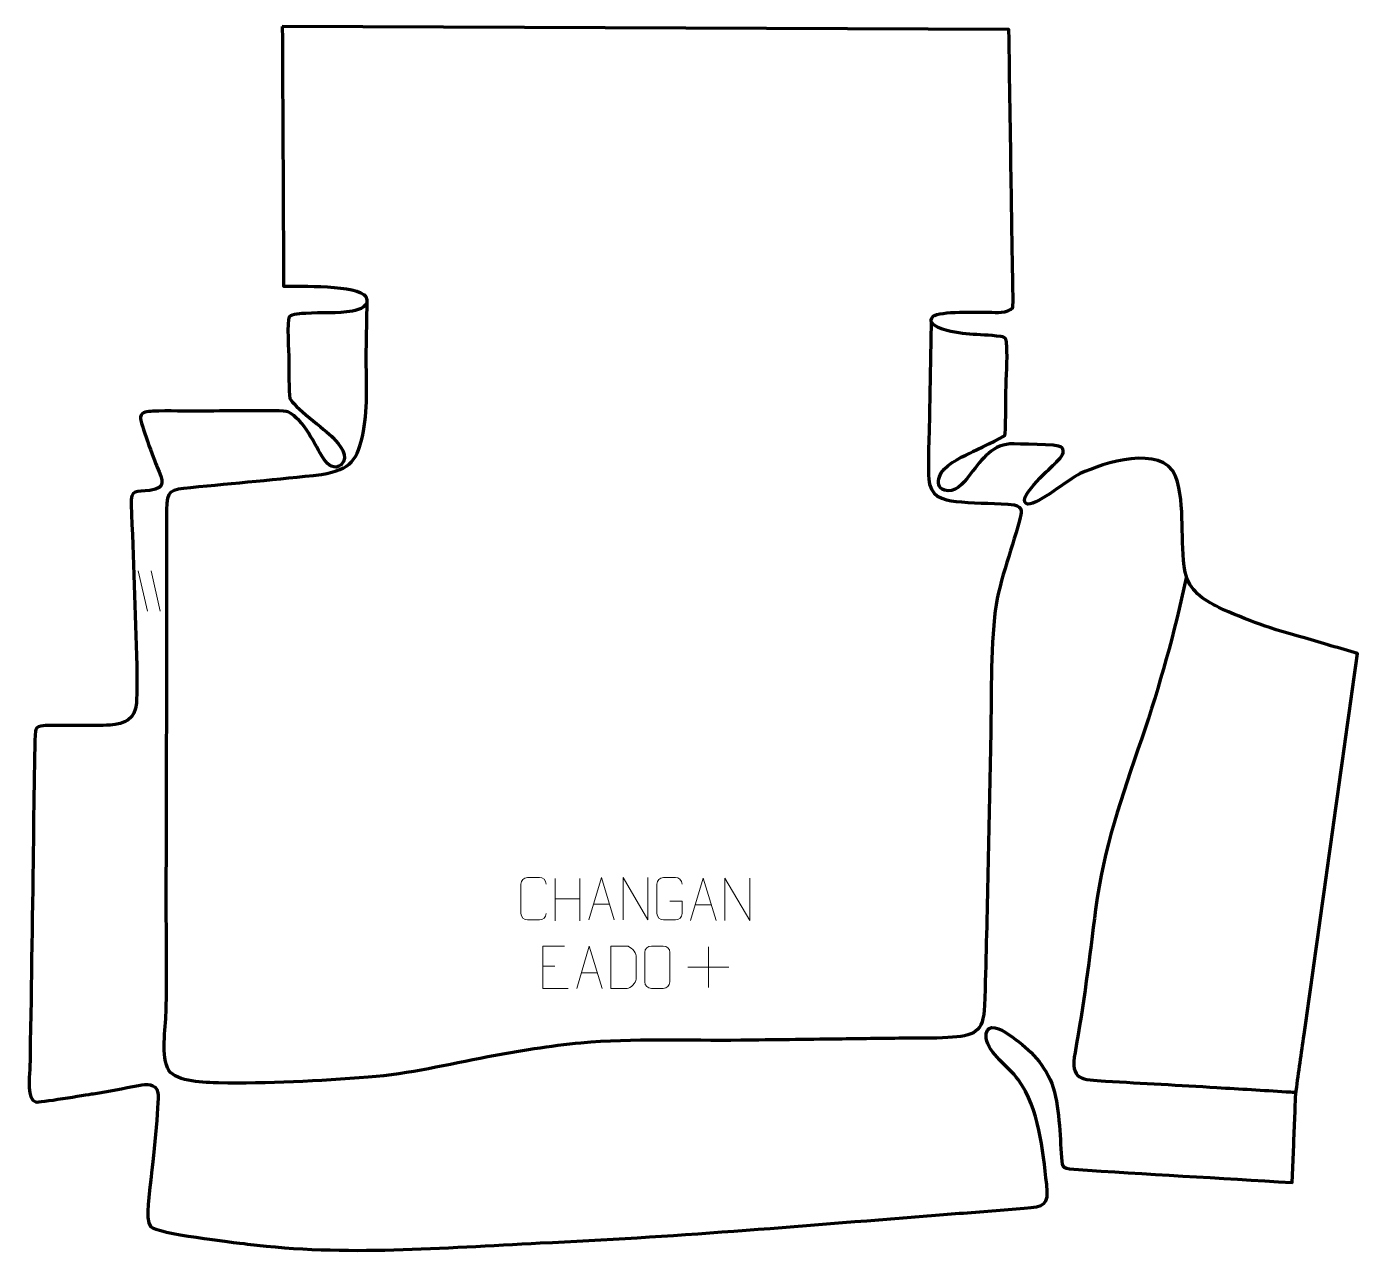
# Model space of a CAD drawing. Header units: millimetres. Extents: x 1270 to 2053, y 119 to 843.
import ezdxf

# ---------------------------------------------------------------- set-up
doc = ezdxf.new("R2010")
doc.units = ezdxf.units.MM
doc.header["$MEASUREMENT"] = 0
doc.layers.add('layer 2', color=7, linetype='Continuous')
doc.layers.add('layer 3', color=7, linetype='Continuous')

msp = doc.modelspace()

# ---------------------------------------------------------------- linework, layer by layer
at = {"layer": 'layer 2', "color": 142, "lineweight": 158}
for points, knots in [([(1802.1254, 669.0828), (1801.7971, 650.0455), (1801.4687, 631.0082), (1801.1403, 611.9709), (1801.1403, 611.9709), (1800.9994, 604.3105), (1799.8149, 579.3891), (1801.1743, 573.5911), (1801.1743, 573.5911), (1803.3284, 564.4046), (1812.04, 563.881), (1819.9126, 563.0191), (1819.9126, 563.0191), (1830.0914, 562.0067), (1841.099, 562.532), (1850.8904, 561.2585), (1850.8904, 561.2585), (1856.6408, 560.1462), (1855.1837, 556.8843), (1854.0359, 552.1387), (1854.0359, 552.1387), (1849.1569, 533.1922), (1841.358, 514.8274), (1839.3792, 495.2368), (1839.3792, 495.2368), (1836.9409, 469.2817), (1837.6496, 441.8292), (1837.0283, 415.6271), (1837.0283, 415.6271), (1835.8628, 366.0363), (1835.1211, 316.4348), (1833.5439, 266.8543), (1833.5439, 266.8543), (1832.8532, 250.6072), (1827.5114, 248.8102), (1811.9408, 247.894), (1811.9408, 247.894), (1803.5474, 247.4), (1794.0416, 247.6159), (1785.5123, 247.5081), (1785.5123, 247.5081), (1772.791, 247.3472), (1760.0697, 247.1869), (1747.3484, 247.0262), (1747.3484, 247.0262), (1728.2664, 246.7852), (1709.1846, 246.5444), (1690.1026, 246.3035), (1690.1026, 246.3035), (1659.3315, 245.9995), (1626.5727, 247.3289), (1596.072, 244.6898), (1596.072, 244.6898), (1578.227, 243.1042), (1559.0119, 239.6357), (1541.2975, 236.5032), (1541.2975, 236.5032), (1517.281, 231.9907), (1495.6127, 226.5061), (1470.998, 224.5748), (1470.998, 224.5748), (1442.3766, 222.3556), (1411.5277, 220.6775), (1382.8584, 221.2474), (1382.8584, 221.2474), (1375.344, 221.3968), (1358.1978, 221.6148), (1353.6445, 228.5798), (1353.6445, 228.5798), (1348.8894, 236.5975), (1351.7571, 253.1692), (1352.006, 262.7629), (1352.006, 262.7629), (1352.5861, 285.1305), (1352.0749, 307.9842), (1352.1139, 330.4336), (1352.1139, 330.4336), (1352.248, 406.4094), (1352.616, 482.3918), (1352.4687, 558.3671), (1352.4687, 558.3671), (1352.4456, 570.2976), (1354.6465, 570.4053), (1366.4985, 571.5851), (1366.4985, 571.5851), (1392.1121, 574.1082), (1417.8913, 576.3388), (1443.4575, 579.161), (1443.4575, 579.161), (1461.1417, 582.5607), (1464.6547, 587.2336), (1468.1583, 604.6377), (1468.1583, 604.6377), (1470.9534, 619.1391), (1469.5751, 636.8263), (1469.802, 651.8468), (1469.802, 651.8468), (1469.9467, 661.4275), (1470.121, 671.0074), (1470.2899, 680.5876)], [0, 0, 0, 0, 0.03846154, 0.03846154, 0.03846154, 0.03846154, 0.07692308, 0.07692308, 0.07692308, 0.07692308, 0.11538462, 0.11538462, 0.11538462, 0.11538462, 0.15384615, 0.15384615, 0.15384615, 0.15384615, 0.19230769, 0.19230769, 0.19230769, 0.19230769, 0.23076923, 0.23076923, 0.23076923, 0.23076923, 0.26923077, 0.26923077, 0.26923077, 0.26923077, 0.30769231, 0.30769231, 0.30769231, 0.30769231, 0.34615385, 0.34615385, 0.34615385, 0.34615385, 0.38461538, 0.38461538, 0.38461538, 0.38461538, 0.42307692, 0.42307692, 0.42307692, 0.42307692, 0.46153846, 0.46153846, 0.46153846, 0.46153846, 0.5, 0.5, 0.5, 0.5, 0.53846154, 0.53846154, 0.53846154, 0.53846154, 0.57692308, 0.57692308, 0.57692308, 0.57692308, 0.61538462, 0.61538462, 0.61538462, 0.61538462, 0.65384615, 0.65384615, 0.65384615, 0.65384615, 0.69230769, 0.69230769, 0.69230769, 0.69230769, 0.73076923, 0.73076923, 0.73076923, 0.73076923, 0.76923077, 0.76923077, 0.76923077, 0.76923077, 0.80769231, 0.80769231, 0.80769231, 0.80769231, 0.84615385, 0.84615385, 0.84615385, 0.84615385, 0.88461538, 0.88461538, 0.88461538, 0.88461538, 0.92307692, 0.92307692, 0.92307692, 0.92307692, 1, 1, 1, 1]), ([(1952.2124, 518.4219), (1945.1217, 485.4147), (1936.8038, 455.785), (1926.0014, 423.8172), (1926.0014, 423.8172), (1914.095, 388.8614), (1903.7411, 360.3435), (1898.8996, 323.2331), (1898.8996, 323.2331), (1895.302, 295.1558), (1891.9047, 267.0339), (1886.8013, 239.1797), (1886.8013, 239.1797), (1883.7731, 222.6524), (1890.713, 223.1963), (1904.7843, 222.3276), (1904.7843, 222.3276), (1926.5684, 220.996), (1948.3829, 219.8729), (1970.185, 218.5399), (1970.185, 218.5399), (1983.8229, 217.7061), (1997.4607, 216.8723), (2011.0986, 216.0384), (2011.0986, 216.0384), (2012.6843, 215.9414), (2014.2701, 215.8445), (2015.8559, 215.7475), (2015.8559, 215.7475), (2015.8559, 215.7475), (2016.8074, 215.6893), (2016.8074, 215.6893)], [0, 0, 0, 0, 0.11111111, 0.11111111, 0.11111111, 0.11111111, 0.22222222, 0.22222222, 0.22222222, 0.22222222, 0.33333333, 0.33333333, 0.33333333, 0.33333333, 0.44444444, 0.44444444, 0.44444444, 0.44444444, 0.55555556, 0.55555556, 0.55555556, 0.55555556, 0.66666667, 0.66666667, 0.66666667, 0.66666667, 0.77777778, 0.77777778, 0.77777778, 0.77777778, 1, 1, 1, 1])]:
    msp.add_open_spline(points, degree=3, knots=knots, dxfattribs=at)
at = {"layer": 'layer 3', "color": 242, "lineweight": 158}
msp.add_open_spline([(1420.3842, 842.7161), (1420.3842, 842.7161), (1847.8925, 840.9521), (1847.8925, 840.9521), (1847.8925, 840.9521), (1848.3567, 810.1851), (1848.8209, 779.4181), (1849.285, 748.6511), (1849.285, 748.6511), (1849.4716, 736.2809), (1849.6583, 723.9107), (1849.8449, 711.5404), (1849.8449, 711.5404), (1849.9088, 707.5612), (1850.6122, 678.3826), (1850.1632, 677.3932), (1850.1632, 677.3932), (1846.9364, 673.768), (1840.6055, 674.625), (1836.2022, 674.7085), (1836.2022, 674.7085), (1830.3734, 674.6952), (1806.8619, 675.4287), (1803.3169, 672.2563), (1803.3169, 672.2563), (1800.3469, 669.5987), (1803.6199, 666.8244), (1806.2874, 665.6788), (1806.2874, 665.6788), (1820.6461, 660.3751), (1829.1065, 662.2514), (1843.1427, 660.3513), (1843.1427, 660.3513), (1846.5745, 659.8867), (1846.3241, 658.4918), (1846.5947, 654.8847), (1846.5947, 654.8847), (1847.1373, 646.4767), (1846.2964, 636.5637), (1846.1428, 627.9349), (1846.1428, 627.9349), (1846.1032, 624.952), (1845.9942, 602.9349), (1845.5384, 602.1953), (1845.5384, 602.1953), (1844.8386, 601.0598), (1827.9649, 593.417), (1824.8092, 591.8292), (1824.8092, 591.8292), (1819.0212, 588.9168), (1809.1546, 584.3129), (1806.9734, 577.7937), (1806.9734, 577.7937), (1806.1172, 574.5402), (1806.0966, 571.2685), (1809.9167, 569.9147), (1809.9167, 569.9147), (1815.7244, 567.8565), (1821.2241, 574.2409), (1824.3265, 578.1668), (1824.3265, 578.1668), (1830.7787, 586.4704), (1837.0413, 596.4021), (1848.5228, 597.1411), (1848.5228, 597.1411), (1852.8159, 597.2248), (1876.7361, 597.0537), (1878.8884, 595.3727), (1878.8884, 595.3727), (1881.2466, 592.2834), (1878.6415, 589.3691), (1876.3688, 587.0309), (1876.3688, 587.0309), (1875.7476, 586.3918), (1875.093, 585.7761), (1874.4469, 585.1621), (1874.4469, 585.1621), (1871.7293, 582.5583), (1850.5569, 563.5543), (1859.0744, 561.7958), (1859.0744, 561.7958), (1865.7029, 561.7341), (1882.2318, 576.0097), (1889.7782, 579.692), (1889.7782, 579.692), (1903.5352, 586.0213), (1937.5627, 597.1963), (1945.9666, 578.2553), (1945.9666, 578.2553), (1952.0935, 560.3954), (1948.2104, 539.8049), (1951.6674, 521.6705), (1951.6674, 521.6705), (1953.7213, 510.8965), (1962.2465, 505.5587), (1971.3988, 500.9729), (1971.3988, 500.9729), (1978.4292, 497.4502), (1988.0084, 493.9394), (1995.5071, 491.0835), (1995.5071, 491.0835), (2003.469, 488.0512), (2013.5042, 485.4792), (2021.8345, 483.0292), (2021.8345, 483.0292), (2032.1956, 479.982), (2042.5573, 476.9373), (2052.918, 473.8891), (2052.918, 473.8891), (2042.4626, 399.1305), (2032.0073, 324.3719), (2021.5519, 249.6134), (2021.5519, 249.6134), (2020.0173, 238.6407), (2018.3842, 227.6087), (2016.9501, 216.631), (2016.9501, 216.631), (2016.3365, 211.9342), (2016.3267, 204.5624), (2016.1114, 199.5738), (2016.1114, 199.5738), (2015.5931, 187.5662), (2015.0741, 175.5585), (2014.5555, 163.5509), (2014.5555, 163.5509), (2014.5555, 163.5509), (2014.5146, 162.6029), (2014.5146, 162.6029), (2014.5146, 162.6029), (1971.6826, 165.2092), (1928.8507, 167.6651), (1886.0252, 170.3976), (1886.0252, 170.3976), (1878.2744, 170.8921), (1879.3084, 172.1148), (1878.6946, 179.9249), (1878.6946, 179.9249), (1877.6448, 193.2851), (1877.5787, 210.9218), (1872.1466, 223.1346), (1872.1466, 223.1346), (1866.2871, 235.7906), (1857.0994, 243.6646), (1845.6045, 251.1034), (1845.6045, 251.1034), (1840.8361, 254.1893), (1833.5758, 256.218), (1834.5575, 247.5523), (1834.5575, 247.5523), (1836.0236, 238.4306), (1847.6622, 230.8752), (1853.3498, 223.204), (1853.3498, 223.204), (1865.9561, 205.4338), (1867.6466, 182.3798), (1870.1366, 161.3823), (1870.1366, 161.3823), (1871.5752, 148.8906), (1868.7758, 148.6571), (1856.9243, 147.4945), (1856.9243, 147.4945), (1844.4016, 146.2661), (1831.4362, 145.4913), (1818.8426, 144.498), (1818.8426, 144.498), (1812.5238, 143.9997), (1806.205, 143.5012), (1799.8862, 143.0029), (1799.8862, 143.0029), (1723.8302, 136.9724), (1648.4515, 130.4733), (1572.1808, 127.0358), (1572.1808, 127.0358), (1514.1385, 124.3482), (1458.0077, 119.1569), (1399.9311, 126.4276), (1399.9311, 126.4276), (1391.1815, 127.5109), (1346.895, 132.5114), (1342.7809, 136.7418), (1342.7809, 136.7418), (1339.3228, 141.2175), (1342.4447, 157.861), (1343.0591, 164.1306), (1343.0591, 164.1306), (1343.8357, 172.0668), (1348.0604, 210.4856), (1347.2288, 215.3581), (1347.2288, 215.3581), (1345.7446, 221.2232), (1340.8198, 220.7194), (1335.8329, 219.773), (1335.8329, 219.773), (1326.7548, 218.0317), (1318.3556, 216.2929), (1309.1713, 214.8933), (1309.1713, 214.8933), (1304.841, 214.2149), (1277.0171, 209.54), (1275.3237, 210.0018), (1275.3237, 210.0018), (1269.9531, 211.4667), (1271.6991, 224.4469), (1271.7913, 228.8937), (1271.7913, 228.8937), (1272.6876, 272.3933), (1273.1961, 315.9492), (1273.9001, 359.459), (1273.9001, 359.459), (1274.0297, 367.7716), (1274.3657, 426.8954), (1275.3945, 429.1477), (1275.3945, 429.1477), (1276.6925, 431.9896), (1282.1437, 431.4577), (1284.8551, 431.5212), (1284.8551, 431.5212), (1295.9916, 431.7348), (1308.1696, 431.1245), (1319.0891, 431.7627), (1319.0891, 431.7627), (1327.3937, 432.2479), (1334.0684, 435.2535), (1334.5232, 444.6622), (1334.5232, 444.6622), (1334.8376, 451.1658), (1334.9959, 459.8945), (1334.7636, 466.7054), (1334.7636, 466.7054), (1333.6847, 498.3279), (1332.8211, 529.9694), (1331.4694, 561.5809), (1331.4694, 561.5809), (1331.2791, 570.7397), (1334.2742, 568.8419), (1342.4258, 569.7869), (1342.4258, 569.7869), (1352.7141, 571.2926), (1349.8134, 575.6518), (1346.8133, 583.4582), (1346.8133, 583.4582), (1345.0147, 588.1583), (1336.5765, 609.6295), (1336.9745, 613.018), (1336.9745, 613.018), (1337.3613, 616.3127), (1341.4101, 616.2768), (1344.1675, 616.401), (1344.1675, 616.401), (1353.5804, 616.7769), (1363.7348, 616.4035), (1373.2685, 616.4301), (1373.2685, 616.4301), (1379.7315, 616.4684), (1421.2498, 617.3005), (1423.5832, 616.1333), (1423.5832, 616.1333), (1433.7574, 611.0436), (1438.9792, 597.1885), (1444.9867, 588.0685), (1444.9867, 588.0685), (1447.352, 584.5513), (1451.0195, 581.7926), (1455.0884, 584.9219), (1455.0884, 584.9219), (1460.1478, 589.56), (1453.805, 597.1775), (1450.319, 600.7688), (1450.319, 600.7688), (1445.88, 605.342), (1426.1581, 619.9051), (1424.8965, 623.9068), (1424.8965, 623.9068), (1424.0472, 627.877), (1424.3782, 641.8338), (1424.3022, 646.8477), (1424.3022, 646.8477), (1424.1979, 650.8792), (1422.9452, 669.595), (1424.463, 671.872), (1424.463, 671.872), (1425.7766, 673.8427), (1431.9858, 673.8658), (1434.1812, 673.9991), (1434.1812, 673.9991), (1443.2109, 674.547), (1452.7398, 673.8294), (1461.6029, 675.3746), (1461.6029, 675.3746), (1465.7464, 676.1504), (1472.4583, 678.3887), (1469.5344, 683.9276), (1469.5344, 683.9276), (1465.0262, 690.8214), (1429.9474, 689.9146), (1421.1718, 689.9793), (1421.1718, 689.9793), (1421.0044, 721.7994), (1420.8436, 753.6195), (1420.6795, 785.4397), (1420.6795, 785.4397), (1420.6484, 791.4855), (1420.6172, 797.5314), (1420.586, 803.5772), (1420.586, 803.5772), (1420.5187, 816.6235), (1420.4515, 829.6698), (1420.3842, 842.7161)], degree=3, knots=[0, 0, 0, 0, 0.01282051, 0.01282051, 0.01282051, 0.01282051, 0.02564103, 0.02564103, 0.02564103, 0.02564103, 0.03846154, 0.03846154, 0.03846154, 0.03846154, 0.05128205, 0.05128205, 0.05128205, 0.05128205, 0.06410256, 0.06410256, 0.06410256, 0.06410256, 0.07692308, 0.07692308, 0.07692308, 0.07692308, 0.08974359, 0.08974359, 0.08974359, 0.08974359, 0.1025641, 0.1025641, 0.1025641, 0.1025641, 0.11538462, 0.11538462, 0.11538462, 0.11538462, 0.12820513, 0.12820513, 0.12820513, 0.12820513, 0.14102564, 0.14102564, 0.14102564, 0.14102564, 0.15384615, 0.15384615, 0.15384615, 0.15384615, 0.16666667, 0.16666667, 0.16666667, 0.16666667, 0.17948718, 0.17948718, 0.17948718, 0.17948718, 0.19230769, 0.19230769, 0.19230769, 0.19230769, 0.20512821, 0.20512821, 0.20512821, 0.20512821, 0.21794872, 0.21794872, 0.21794872, 0.21794872, 0.23076923, 0.23076923, 0.23076923, 0.23076923, 0.24358974, 0.24358974, 0.24358974, 0.24358974, 0.25641026, 0.25641026, 0.25641026, 0.25641026, 0.26923077, 0.26923077, 0.26923077, 0.26923077, 0.28205128, 0.28205128, 0.28205128, 0.28205128, 0.29487179, 0.29487179, 0.29487179, 0.29487179, 0.30769231, 0.30769231, 0.30769231, 0.30769231, 0.32051282, 0.32051282, 0.32051282, 0.32051282, 0.33333333, 0.33333333, 0.33333333, 0.33333333, 0.34615385, 0.34615385, 0.34615385, 0.34615385, 0.35897436, 0.35897436, 0.35897436, 0.35897436, 0.37179487, 0.37179487, 0.37179487, 0.37179487, 0.38461538, 0.38461538, 0.38461538, 0.38461538, 0.3974359, 0.3974359, 0.3974359, 0.3974359, 0.41025641, 0.41025641, 0.41025641, 0.41025641, 0.42307692, 0.42307692, 0.42307692, 0.42307692, 0.43589744, 0.43589744, 0.43589744, 0.43589744, 0.44871795, 0.44871795, 0.44871795, 0.44871795, 0.46153846, 0.46153846, 0.46153846, 0.46153846, 0.47435897, 0.47435897, 0.47435897, 0.47435897, 0.48717949, 0.48717949, 0.48717949, 0.48717949, 0.5, 0.5, 0.5, 0.5, 0.51282051, 0.51282051, 0.51282051, 0.51282051, 0.52564103, 0.52564103, 0.52564103, 0.52564103, 0.53846154, 0.53846154, 0.53846154, 0.53846154, 0.55128205, 0.55128205, 0.55128205, 0.55128205, 0.56410256, 0.56410256, 0.56410256, 0.56410256, 0.57692308, 0.57692308, 0.57692308, 0.57692308, 0.58974359, 0.58974359, 0.58974359, 0.58974359, 0.6025641, 0.6025641, 0.6025641, 0.6025641, 0.61538462, 0.61538462, 0.61538462, 0.61538462, 0.62820513, 0.62820513, 0.62820513, 0.62820513, 0.64102564, 0.64102564, 0.64102564, 0.64102564, 0.65384615, 0.65384615, 0.65384615, 0.65384615, 0.66666667, 0.66666667, 0.66666667, 0.66666667, 0.67948718, 0.67948718, 0.67948718, 0.67948718, 0.69230769, 0.69230769, 0.69230769, 0.69230769, 0.70512821, 0.70512821, 0.70512821, 0.70512821, 0.71794872, 0.71794872, 0.71794872, 0.71794872, 0.73076923, 0.73076923, 0.73076923, 0.73076923, 0.74358974, 0.74358974, 0.74358974, 0.74358974, 0.75641026, 0.75641026, 0.75641026, 0.75641026, 0.76923077, 0.76923077, 0.76923077, 0.76923077, 0.78205128, 0.78205128, 0.78205128, 0.78205128, 0.79487179, 0.79487179, 0.79487179, 0.79487179, 0.80769231, 0.80769231, 0.80769231, 0.80769231, 0.82051282, 0.82051282, 0.82051282, 0.82051282, 0.83333333, 0.83333333, 0.83333333, 0.83333333, 0.84615385, 0.84615385, 0.84615385, 0.84615385, 0.85897436, 0.85897436, 0.85897436, 0.85897436, 0.87179487, 0.87179487, 0.87179487, 0.87179487, 0.88461538, 0.88461538, 0.88461538, 0.88461538, 0.8974359, 0.8974359, 0.8974359, 0.8974359, 0.91025641, 0.91025641, 0.91025641, 0.91025641, 0.92307692, 0.92307692, 0.92307692, 0.92307692, 0.93589744, 0.93589744, 0.93589744, 0.93589744, 0.94871795, 0.94871795, 0.94871795, 0.94871795, 0.96153846, 0.96153846, 0.96153846, 0.96153846, 0.97435897, 0.97435897, 0.97435897, 0.97435897, 1, 1, 1, 1], dxfattribs=at)
at = {"layer": 'layer 3', "color": 250, "lineweight": 9}
for points in [[(1335.6594, 522.4317), (1335.6594, 522.4317), (1340.9786, 498.7415), (1340.9786, 498.7415)], [(1343.287, 522.4317), (1343.287, 522.4317), (1348.6062, 498.7416), (1348.6062, 498.7416)], [(1580.8792, 341.4544), (1580.8792, 341.4544), (1580.8792, 316.6769), (1580.8792, 316.6769)], [(1595.5225, 341.4544), (1595.5225, 341.4544), (1595.5225, 316.5009), (1595.5225, 316.5009)], [(1580.8792, 329.5721), (1580.8792, 329.5721), (1595.5225, 329.5725), (1595.5225, 329.5725)], [(1603.453, 326.345), (1603.453, 326.345), (1612.9487, 326.345), (1612.9487, 326.345)], [(1663.3443, 325.9646), (1663.3443, 325.9646), (1672.84, 325.9646), (1672.84, 325.9646)], [(1671.0505, 301.2817), (1671.0505, 301.2817), (1671.0505, 277.3038), (1671.0505, 277.3038)], [(1573.6176, 289.8898), (1573.6176, 289.8898), (1580.7857, 289.8898), (1580.7857, 289.8898)], [(1596.3027, 286.0654), (1596.3027, 286.0654), (1605.7984, 286.0654), (1605.7984, 286.0654)], [(1659.0616, 289.2927), (1659.0616, 289.2927), (1683.0395, 289.2927), (1683.0395, 289.2927)]]:
    msp.add_open_spline(points, degree=3, dxfattribs=at)
for points, knots in [([(1575.6238, 320.9133), (1575.484, 318.5899), (1573.8068, 317.1103), (1571.6591, 317.0995), (1571.6591, 317.0995), (1569.3272, 317.0999), (1566.9953, 317.0999), (1564.6638, 317.0995), (1564.6638, 317.0995), (1562.7388, 316.9941), (1560.7667, 318.8786), (1560.7779, 320.8959), (1560.7779, 320.8959), (1560.7783, 326.666), (1560.7783, 332.4357), (1560.7779, 338.205), (1560.7779, 338.205), (1560.7821, 340.3431), (1562.5288, 342.0623), (1564.6812, 342.0488), (1564.6812, 342.0488), (1567.0069, 342.0488), (1569.333, 342.0488), (1571.6591, 342.0488), (1571.6591, 342.0488), (1573.6057, 342.0843), (1575.5971, 340.5928), (1575.6238, 338.1552)], [0, 0, 0, 0, 0.125, 0.125, 0.125, 0.125, 0.25, 0.25, 0.25, 0.25, 0.375, 0.375, 0.375, 0.375, 0.5, 0.5, 0.5, 0.5, 0.625, 0.625, 0.625, 0.625, 0.75, 0.75, 0.75, 0.75, 1, 1, 1, 1]), ([(1600.7304, 317.0956), (1600.7304, 317.0956), (1608.1014, 342.0491), (1608.1014, 342.0491), (1608.1014, 342.0491), (1608.1014, 342.0491), (1615.6713, 317.0956), (1615.6713, 317.0956)], [0, 0, 0, 0, 0.33333333, 0.33333333, 0.33333333, 0.33333333, 1, 1, 1, 1]), ([(1620.8734, 317.0956), (1620.8734, 317.0956), (1620.8734, 342.0491), (1620.8734, 342.0491), (1620.8734, 342.0491), (1620.8734, 342.0491), (1635.5282, 317.0956), (1635.5282, 317.0956), (1635.5282, 317.0956), (1635.5282, 317.0956), (1635.5282, 342.0491), (1635.5282, 342.0491)], [0, 0, 0, 0, 0.25, 0.25, 0.25, 0.25, 0.5, 0.5, 0.5, 0.5, 1, 1, 1, 1]), ([(1648.4557, 328.0813), (1648.4557, 328.0813), (1655.6238, 328.0813), (1655.6238, 328.0813), (1655.6238, 328.0813), (1655.6238, 328.0813), (1655.6238, 320.9132), (1655.6238, 320.9132), (1655.6238, 320.9132), (1655.4841, 318.5898), (1653.8069, 317.1102), (1651.6591, 317.0994), (1651.6591, 317.0994), (1649.3273, 317.0998), (1646.9953, 317.0998), (1644.6638, 317.0994), (1644.6638, 317.0994), (1642.7389, 316.994), (1640.7667, 318.8785), (1640.7779, 320.8958), (1640.7779, 320.8958), (1640.7783, 326.6659), (1640.7783, 332.4356), (1640.7779, 338.2049), (1640.7779, 338.2049), (1640.7821, 340.343), (1642.5289, 342.0622), (1644.6812, 342.0488), (1644.6812, 342.0488), (1647.0069, 342.0488), (1649.333, 342.0488), (1651.6591, 342.0488), (1651.6591, 342.0488), (1653.6058, 342.0842), (1655.5972, 340.5927), (1655.6238, 338.155)], [0, 0, 0, 0, 0.1, 0.1, 0.1, 0.1, 0.2, 0.2, 0.2, 0.2, 0.3, 0.3, 0.3, 0.3, 0.4, 0.4, 0.4, 0.4, 0.5, 0.5, 0.5, 0.5, 0.6, 0.6, 0.6, 0.6, 0.7, 0.7, 0.7, 0.7, 0.8, 0.8, 0.8, 0.8, 1, 1, 1, 1]), ([(1660.6217, 316.7152), (1660.6217, 316.7152), (1667.9927, 341.6687), (1667.9927, 341.6687), (1667.9927, 341.6687), (1667.9927, 341.6687), (1675.5626, 316.7152), (1675.5626, 316.7152)], [0, 0, 0, 0, 0.33333333, 0.33333333, 0.33333333, 0.33333333, 1, 1, 1, 1]), ([(1680.7647, 316.7152), (1680.7647, 316.7152), (1680.7647, 341.6687), (1680.7647, 341.6687), (1680.7647, 341.6687), (1680.7647, 341.6687), (1695.4195, 316.7152), (1695.4195, 316.7152), (1695.4195, 316.7152), (1695.4195, 316.7152), (1695.4195, 341.6687), (1695.4195, 341.6687)], [0, 0, 0, 0, 0.25, 0.25, 0.25, 0.25, 0.5, 0.5, 0.5, 0.5, 1, 1, 1, 1]), ([(1586.4915, 301.7695), (1586.4915, 301.7695), (1573.6176, 301.7695), (1573.6176, 301.7695), (1573.6176, 301.7695), (1573.6176, 301.7695), (1573.6176, 276.8159), (1573.6176, 276.8159), (1573.6176, 276.8159), (1573.6176, 276.8159), (1588.4834, 276.8159), (1588.4834, 276.8159)], [0, 0, 0, 0, 0.25, 0.25, 0.25, 0.25, 0.5, 0.5, 0.5, 0.5, 1, 1, 1, 1]), ([(1593.5801, 276.816), (1593.5801, 276.816), (1600.9511, 301.7695), (1600.9511, 301.7695), (1600.9511, 301.7695), (1600.9511, 301.7695), (1608.521, 276.816), (1608.521, 276.816)], [0, 0, 0, 0, 0.33333333, 0.33333333, 0.33333333, 0.33333333, 1, 1, 1, 1]), ([(1613.6582, 276.8441), (1615.99, 276.8445), (1620.9402, 276.8205), (1623.2717, 276.8202), (1623.2717, 276.8202), (1625.1967, 276.7148), (1628.5153, 280.2564), (1628.5041, 282.2737), (1628.5041, 282.2737), (1628.5037, 288.0438), (1628.5037, 290.2135), (1628.5041, 295.9828), (1628.5041, 295.9828), (1628.4998, 298.1209), (1625.1253, 301.781), (1622.9729, 301.7675), (1622.9729, 301.7675), (1620.6472, 301.7675), (1615.9229, 301.7675), (1613.5968, 301.7675), (1613.5968, 301.7675), (1613.5972, 296.0206), (1613.6585, 282.5914), (1613.6582, 276.8441)], [0, 0, 0, 0, 0.14285714, 0.14285714, 0.14285714, 0.14285714, 0.28571429, 0.28571429, 0.28571429, 0.28571429, 0.42857143, 0.42857143, 0.42857143, 0.42857143, 0.57142857, 0.57142857, 0.57142857, 0.57142857, 0.71428571, 0.71428571, 0.71428571, 0.71428571, 1, 1, 1, 1]), ([(1637.5309, 301.7692), (1639.8566, 301.7692), (1642.1827, 301.7692), (1644.5088, 301.7692), (1644.5088, 301.7692), (1646.4554, 301.8048), (1648.4468, 300.3132), (1648.4735, 297.8756), (1648.4735, 297.8756), (1648.4731, 292.1287), (1648.4731, 286.3814), (1648.4735, 280.6337), (1648.4735, 280.6337), (1648.3337, 278.3103), (1646.6565, 276.8307), (1644.5088, 276.8199), (1644.5088, 276.8199), (1642.1769, 276.8203), (1639.845, 276.8203), (1637.5135, 276.8199), (1637.5135, 276.8199), (1635.5885, 276.7145), (1633.6164, 278.599), (1633.6276, 280.6163), (1633.6276, 280.6163), (1633.6279, 286.3864), (1633.6279, 292.1561), (1633.6276, 297.9254), (1633.6276, 297.9254), (1633.6318, 300.0635), (1635.3785, 301.7827), (1637.5309, 301.7692)], [0, 0, 0, 0, 0.11111111, 0.11111111, 0.11111111, 0.11111111, 0.22222222, 0.22222222, 0.22222222, 0.22222222, 0.33333333, 0.33333333, 0.33333333, 0.33333333, 0.44444444, 0.44444444, 0.44444444, 0.44444444, 0.55555556, 0.55555556, 0.55555556, 0.55555556, 0.66666667, 0.66666667, 0.66666667, 0.66666667, 0.77777778, 0.77777778, 0.77777778, 0.77777778, 1, 1, 1, 1])]:
    msp.add_open_spline(points, degree=3, knots=knots, dxfattribs=at)

doc.saveas('drawing.dxf')
